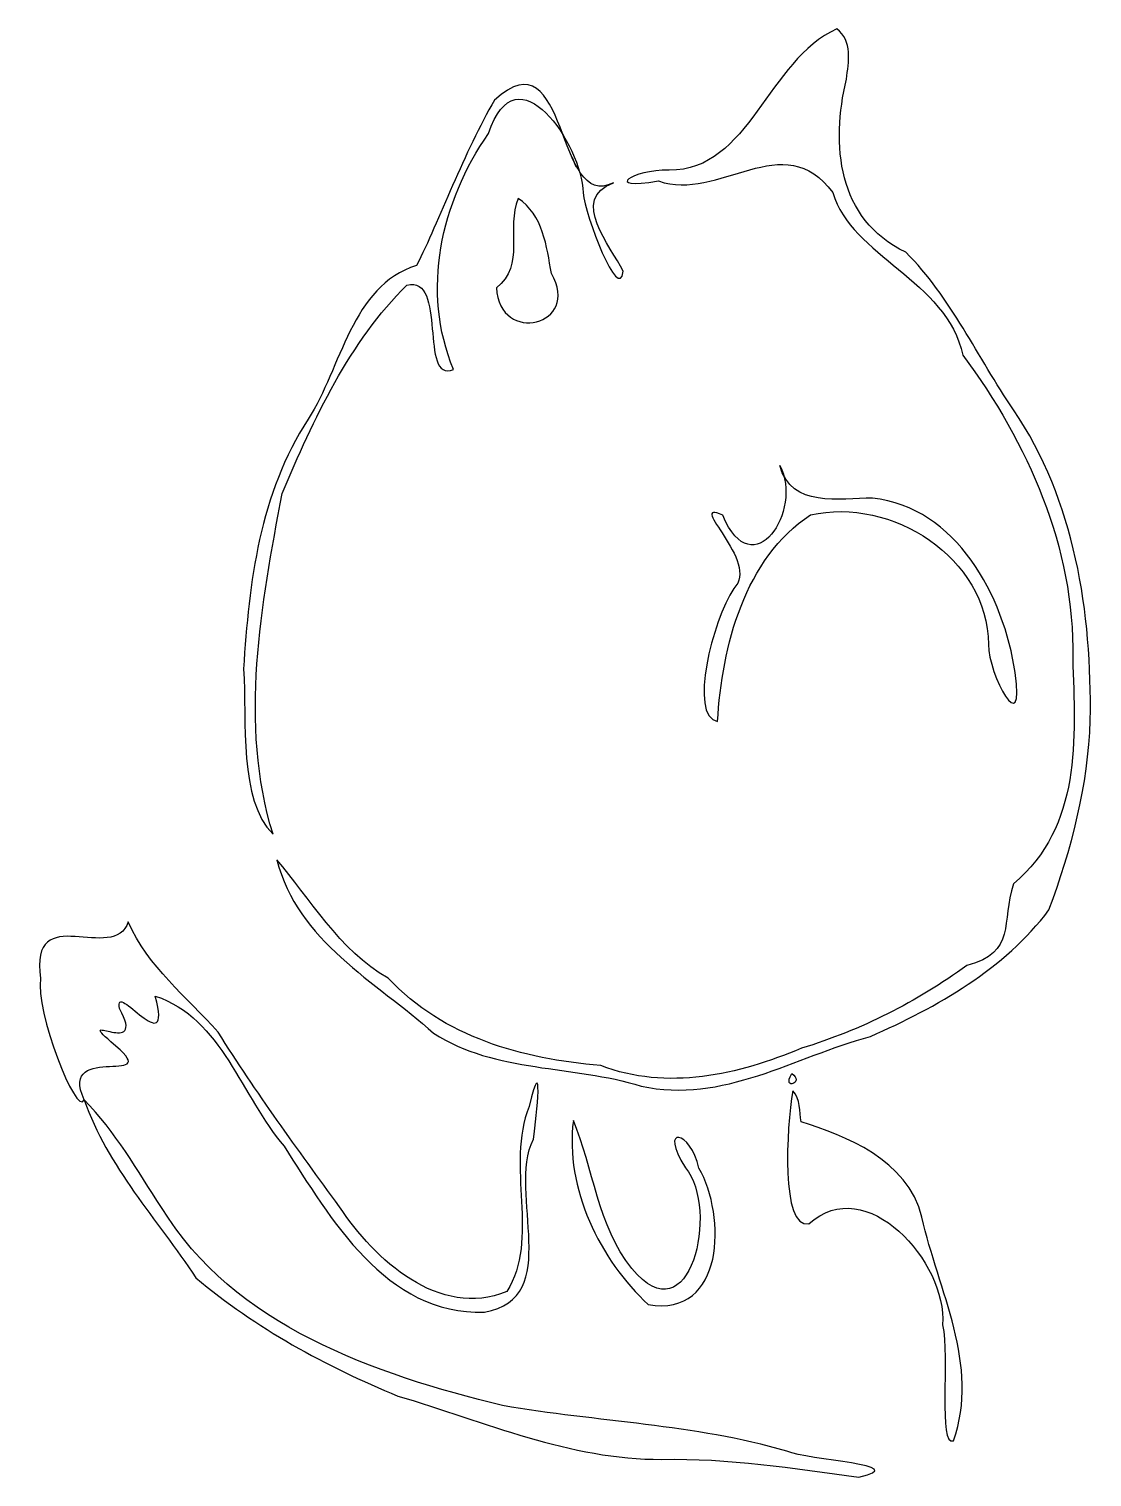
# Model space of a CAD drawing. Extents: x 29 to 181, y 35 to 241.
import ezdxf

# ---------------------------------------------------------------- set-up
doc = ezdxf.new("R2010")
doc.units = 0
doc.layers.add('Ebene_1', color=7, linetype='CONTINUOUS')

msp = doc.modelspace()

# ---------------------------------------------------------------- linework, layer by layer
at = {"layer": 'Ebene_1', "color": 7}
for points in [[(144.5736, 241.203924)], [(106.77436, 222.990566)], [(112.72748, 219.284849)], [(99.104028, 217.035372)], [(136.43095, 178.96018)], [(43.524992, 113.9042)], [(138.1497, 92.23421)], [(138.28458, 89.78113)], [(37.228735, 88.49697)], [(106.99657, 85.55498)]]:
    msp.add_lwpolyline(points, close=True, dxfattribs=at)
for points in [[(112.72748, 219.284849), (104.32036, 214.874105), (106.44758, 240.84931), (95.754427, 231.065542)], [(144.5736, 241.203924), (134.70543, 236.832945), (132.14794, 220.993103), (120.64959, 221.061054)], [(145.93598, 234.05199), (146.26944, 236.443683), (146.84844, 239.532318), (144.5736, 241.203924)], [(94.896526, 226.275609), (98.920719, 238.614111), (108.19526, 224.658978), (108.41944, 217.838109)], [(154.39879, 209.35417), (144.58338, 214.115176), (143.75906, 224.687233), (145.93598, 234.05199)], [(95.754427, 231.065542), (91.443493, 223.723966), (87.838789, 213.790796), (84.641544, 207.481257)], [(119.13984, 219.533914), (127.62223, 216.43167), (137.06272, 227.444177), (144.01131, 217.865538)], [(89.906645, 192.63882), (85.250347, 203.830012), (88.104935, 216.573875), (94.896526, 226.275609)], [(106.77436, 222.990566), (108.04391, 220.057708), (107.05427, 222.343923), (106.77436, 222.990566)], [(120.64959, 221.061054), (115.43892, 221.164617), (111.01352, 218.1811), (119.13984, 219.533914)], [(114.0969, 206.670702), (112.38288, 210.197868), (106.38931, 216.933153), (112.72748, 219.284849)], [(99.104028, 217.035372), (97.382607, 212.749685), (100.19352, 207.505642), (96.022007, 204.307264)], [(103.85796, 206.339275), (103.19465, 210.154958), (102.67516, 214.732395), (99.104028, 217.035372)], [(108.41944, 217.838109), (108.6036, 214.682228), (113.53339, 201.906267), (114.0969, 206.670702)], [(144.01131, 217.865538), (146.61935, 208.814959), (160.22274, 205.410165), (162.55905, 194.6653)], [(169.78386, 186.90683), (164.62395, 194.34725), (160.88356, 202.977317), (154.39879, 209.35417)], [(84.641544, 207.481257), (75.286618, 204.526504), (73.914787, 192.88072), (69.189858, 185.57046)], [(65.480183, 174.97756), (69.877794, 185.49721), (75.148398, 196.71102), (83.243884, 204.665919)], [(83.243884, 204.665919), (89.074745, 206.166707), (84.876146, 190.619), (89.906645, 192.63882)], [(96.022007, 204.307264), (96.44645, 196.05006), (108.24236, 198.917296), (103.85796, 206.339275)], [(162.55905, 194.6653), (171.8373, 182.17449), (178.50753, 167.27461), (178.21533, 151.45955)], [(180.71957, 142.63168), (180.9753, 157.99849), (178.53943, 173.91864), (169.78386, 186.90683)], [(69.189858, 185.57046), (62.233544, 174.95702), (60.729884, 162.30736), (59.961458, 149.96067)], [(136.43095, 178.96018), (139.84117, 172.58533), (132.58714, 161.51639), (128.31067, 171.88173)], [(149.67182, 174.29367), (144.95596, 174.28367), (138.08256, 172.83405), (136.43095, 178.96018)], [(64.159662, 126.37524), (59.29557, 142.18941), (62.454146, 159.10176), (65.480183, 174.97756)], [(128.31067, 171.88173), (122.82909, 174.18392), (133.80598, 165.06875), (129.86699, 161.42852)], [(140.81008, 171.91185), (152.40637, 174.52466), (166.04814, 165.82563), (166.22488, 153.41554)], [(169.99803, 149.4409), (168.42693, 160.26447), (161.61161, 173.05238), (149.67182, 174.29367)], [(127.57057, 142.42999), (128.18143, 153.21246), (131.44918, 165.71027), (140.81008, 171.91185)], [(129.86699, 161.42852), (126.8957, 156.8122), (123.35593, 143.33959), (127.57057, 142.42999)], [(166.22488, 153.41554), (166.13038, 149.16137), (171.45979, 139.38456), (169.99803, 149.4409)], [(178.21533, 151.45955), (178.62057, 139.90458), (179.48907, 127.52568), (169.78647, 119.30858)], [(59.961458, 149.96067), (60.463223, 142.51834), (59.202398, 131.29921), (64.159662, 126.37524)], [(174.81603, 115.58668), (178.04565, 124.15947), (180.44734, 133.34607), (180.71957, 142.63168)], [(80.579366, 105.84707), (73.652144, 109.73865), (69.259156, 117.45342), (64.719981, 122.73948)], [(64.719981, 122.73948), (67.582668, 111.13166), (78.83329, 105.39338), (87.073494, 97.99846)], [(169.78647, 119.30858), (167.95831, 113.85923), (170.23266, 109.49597), (163.12911, 107.66147)], [(43.524992, 113.9042), (41.587131, 107.72444), (29.352401, 117.16432), (31.015513, 105.77953)], [(56.340943, 98.1486), (51.73282, 103.30844), (46.397764, 107.36505), (43.524992, 113.9042)], [(149.3797, 97.54374), (158.82336, 101.6996), (168.55388, 107.18169), (174.81603, 115.58668)], [(163.12911, 107.66147), (155.92802, 102.43726), (148.04612, 98.45794), (139.54845, 95.8619)], [(31.015513, 105.77953), (30.171632, 101.38447), (36.190017, 85.88504), (37.228735, 88.49697)], [(42.269134, 101.50591), (41.342526, 105.85549), (49.981504, 93.58615), (47.36974, 103.2993)], [(110.89536, 93.38104), (99.672516, 94.37369), (88.535188, 97.37609), (80.579366, 105.84707)], [(47.36974, 103.2993), (56.903396, 100.1338), (59.675248, 88.91978), (65.73345, 81.88561)], [(41.02974, 96.78032), (35.779616, 101.35515), (46.271001, 94.33257), (42.269134, 101.50591)], [(37.228735, 88.49697), (33.313732, 97.09418), (49.545976, 89.86254), (41.02974, 96.78032)], [(73.628123, 73.26652), (67.682138, 81.44679), (61.713901, 89.5764), (56.340943, 98.1486)], [(87.073494, 97.99846), (95.915138, 92.30801), (106.93096, 93.48415), (116.6637, 90.47361)], [(116.6637, 90.47361), (128.25834, 87.86937), (138.59754, 94.64832), (149.3797, 97.54374)], [(101.28961, 82.89563), (101.83611, 86.41534), (102.71797, 95.89886), (100.69217, 87.57011)], [(139.54845, 95.8619), (130.55286, 92.05706), (120.3568, 89.76227), (110.89536, 93.38104)], [(138.1497, 92.23421), (136.63375, 89.69222), (140.10705, 91.03896), (138.1497, 92.23421)], [(138.28458, 89.78113), (137.41039, 84.46631), (136.53612, 70.11953), (140.59448, 70.80066)], [(139.48254, 85.35399), (139.14917, 86.83867), (139.50964, 88.59522), (138.28458, 89.78113)], [(37.228735, 88.49697), (40.523193, 79.0105), (47.665443, 71.37841), (53.163757, 63.13402)], [(48.246446, 73.16945), (44.796524, 78.42616), (41.678934, 83.98993), (37.228735, 88.49697)], [(100.69217, 87.57011), (97.285651, 79.08353), (102.2743, 68.63997), (97.50488, 61.1638)], [(106.99657, 85.55503), (105.75215, 75.91515), (110.80598, 65.68695), (117.67264, 59.29851)], [(115.33775, 64.44079), (110.44752, 70.48775), (109.85968, 78.82545), (106.99657, 85.55498)], [(124.90757, 78.77309), (123.77449, 84.11804), (119.02672, 85.04433), (122.97595, 78.82049)], [(156.71196, 71.76685), (154.66256, 80.06313), (145.69482, 83.38482), (139.48254, 85.35399)], [(94.310533, 58.2278), (105.70991, 60.2347), (97.535077, 75.07033), (101.28961, 82.89563)], [(65.73345, 81.88561), (72.378672, 71.57556), (80.230402, 57.78539), (94.310533, 58.2278)], [(122.97595, 78.82049), (127.89331, 72.90347), (123.6395, 54.31643), (115.33775, 64.44079)], [(117.67264, 59.29851), (128.63095, 57.47436), (128.82123, 71.90804), (124.90757, 78.77309)], [(140.59448, 70.80066), (148.66433, 78.2818), (160.34921, 65.35065), (159.65332, 56.4202)], [(96.91079, 44.90115), (78.632898, 49.38816), (58.588093, 56.20301), (48.246446, 73.16945)], [(97.50488, 61.1638), (87.880663, 57.21343), (78.614954, 65.72653), (73.628123, 73.26652)], [(161.19647, 39.89258), (165.07239, 50.60789), (158.99959, 61.41678), (156.71196, 71.76685)], [(53.163757, 63.13402), (61.671753, 55.96111), (71.697269, 50.4665), (81.985321, 46.26881)], [(159.65332, 56.4202), (160.69694, 51.90766), (158.97396, 38.91071), (161.19647, 39.89258)], [(81.985321, 46.26881), (94.337507, 42.60414), (106.52995, 37.16375), (119.61751, 37.23275)], [(137.45541, 38.4045), (124.21645, 42.25092), (110.41125, 42.57143), (96.91079, 44.90115)], [(119.61751, 37.23275), (129.0878, 37.43774), (138.39778, 35.94765), (147.71677, 34.71322)], [(147.71677, 34.71322), (155.69463, 36.4988), (140.37571, 37.06031), (137.45541, 38.4045)]]:
    msp.add_open_spline(points, degree=3, dxfattribs=at)

doc.saveas('drawing.dxf')
